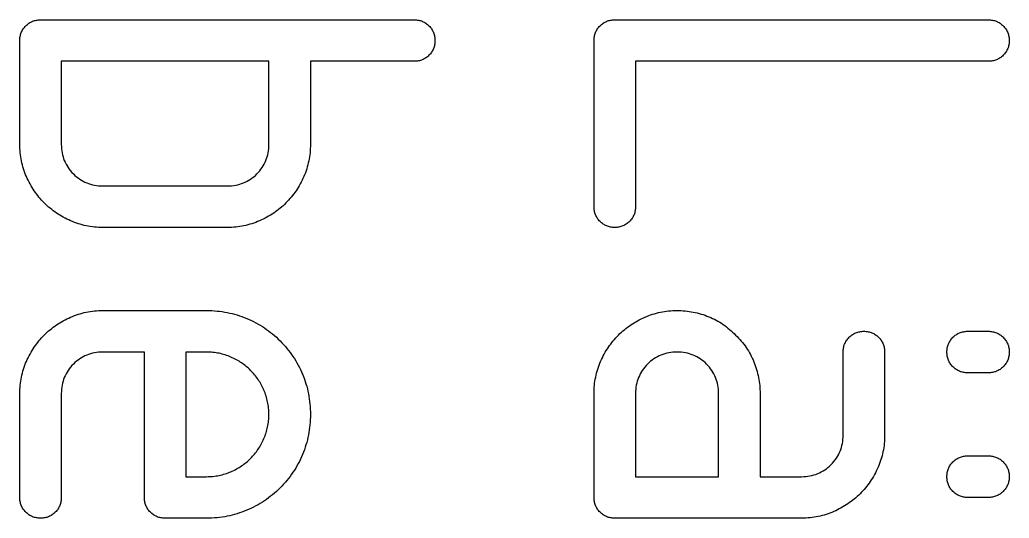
# Model space of a CAD drawing. Extents: x -220 to 711, y -42 to 774.
# Drawn here: x -214.76 to -171.86, y 112.6 to 134.2 of the extents above; entities that cross this region are included whole.
import ezdxf

# ---------------------------------------------------------------- set-up
doc = ezdxf.new("R2010")
doc.units = 0
doc.layers.get('0').update_dxf_attribs({"linetype": 'CONTINUOUS'})

msp = doc.modelspace()

# ---------------------------------------------------------------- linework, layer by layer
for p, q in [((-213.8583, 134.199), (-203.0583, 134.199)), ((-203.0583, 134.199), (-197.6583, 134.199)), ((-188.9643, 134.199), (-172.7643, 134.199)), ((-214.7583, 128.799), (-214.7583, 133.299)), ((-189.8643, 126.099), (-189.8643, 133.299)), ((-203.9583, 132.399), (-212.9583, 132.399)), ((-212.9583, 132.399), (-212.9583, 128.799)), ((-203.9583, 128.799), (-203.9583, 132.399)), ((-197.6583, 132.399), (-202.1583, 132.399)), ((-202.1583, 132.399), (-202.1583, 128.799)), ((-172.7643, 132.399), (-188.0643, 132.399)), ((-188.0643, 132.399), (-188.0643, 126.099)), ((-211.1583, 126.999), (-205.7583, 126.999)), ((-205.7583, 125.199), (-211.1583, 125.199)), ((-211.1583, 121.599), (-208.4583, 121.599)), ((-208.4583, 121.599), (-206.6583, 121.599)), ((-173.6643, 120.699), (-172.7643, 120.699)), ((-209.3583, 119.799), (-211.1583, 119.799)), ((-209.3583, 113.499), (-209.3583, 119.799)), ((-207.5583, 119.799), (-207.5583, 114.399)), ((-206.6583, 119.799), (-207.5583, 119.799)), ((-179.0643, 116.199), (-179.0643, 119.799)), ((-177.2643, 119.799), (-177.2643, 116.199)), ((-172.7643, 118.899), (-173.6643, 118.899)), ((-214.7583, 113.499), (-214.7583, 117.999)), ((-212.9583, 117.999), (-212.9583, 113.499)), ((-189.8643, 113.499), (-189.8643, 117.999)), ((-188.0643, 117.999), (-188.0643, 114.399)), ((-184.4643, 114.399), (-184.4643, 117.999)), ((-182.6643, 117.999), (-182.6643, 114.399)), ((-173.6643, 115.299), (-172.7643, 115.299)), ((-207.5583, 114.399), (-206.6583, 114.399)), ((-188.0643, 114.399), (-184.4643, 114.399)), ((-182.6643, 114.399), (-180.8643, 114.399)), ((-172.7643, 113.499), (-173.6643, 113.499)), ((-206.6583, 112.599), (-208.4583, 112.599)), ((-180.8643, 112.599), (-188.9643, 112.599))]:
    msp.add_line(p, q)
for points in [[(-214.7583, 133.299), (-214.7573, 133.3458), (-214.7543, 133.3916), (-214.7492, 133.4366), (-214.742, 133.4806), (-214.7329, 133.5238), (-214.7216, 133.566), (-214.7084, 133.6073), (-214.6931, 133.6477), (-214.6758, 133.6872), (-214.6564, 133.7258), (-214.635, 133.7634), (-214.6115, 133.8001), (-214.586, 133.836), (-214.5585, 133.8709), (-214.5289, 133.9049), (-214.4973, 133.938)], [(-214.4973, 133.938), (-214.4643, 133.9696), (-214.4303, 133.9991), (-214.3954, 134.0267), (-214.3595, 134.0521), (-214.3228, 134.0756), (-214.2851, 134.097), (-214.2466, 134.1164), (-214.2071, 134.1337), (-214.1667, 134.149), (-214.1254, 134.1623), (-214.0832, 134.1735), (-214.04, 134.1826), (-213.996, 134.1898), (-213.951, 134.1949), (-213.9051, 134.1979), (-213.8583, 134.199)], [(-197.6583, 134.199), (-197.6115, 134.1979), (-197.5657, 134.1949), (-197.5207, 134.1898), (-197.4767, 134.1826), (-197.4335, 134.1735), (-197.3913, 134.1623), (-197.35, 134.149), (-197.3096, 134.1337), (-197.2701, 134.1164), (-197.2315, 134.097), (-197.1939, 134.0756), (-197.1572, 134.0521), (-197.1213, 134.0267), (-197.0864, 133.9991), (-197.0524, 133.9696), (-197.0193, 133.938)], [(-197.0193, 133.938), (-196.9877, 133.9049), (-196.9582, 133.8709), (-196.9306, 133.836), (-196.9052, 133.8001), (-196.8817, 133.7634), (-196.8603, 133.7258), (-196.8409, 133.6872), (-196.8236, 133.6477), (-196.8083, 133.6073), (-196.795, 133.566), (-196.7838, 133.5238), (-196.7747, 133.4806), (-196.7675, 133.4366), (-196.7624, 133.3916), (-196.7594, 133.3458), (-196.7583, 133.299)], [(-189.8643, 133.299), (-189.8633, 133.3458), (-189.8603, 133.3916), (-189.8552, 133.4366), (-189.848, 133.4806), (-189.8389, 133.5238), (-189.8276, 133.566), (-189.8144, 133.6073), (-189.7991, 133.6477), (-189.7818, 133.6872), (-189.7624, 133.7258), (-189.741, 133.7634), (-189.7175, 133.8001), (-189.692, 133.836), (-189.6645, 133.8709), (-189.6349, 133.9049), (-189.6033, 133.938)], [(-189.6033, 133.938), (-189.5703, 133.9696), (-189.5363, 133.9991), (-189.5014, 134.0267), (-189.4655, 134.0521), (-189.4288, 134.0756), (-189.3911, 134.097), (-189.3526, 134.1164), (-189.3131, 134.1337), (-189.2727, 134.149), (-189.2314, 134.1623), (-189.1892, 134.1735), (-189.146, 134.1826), (-189.102, 134.1898), (-189.057, 134.1949), (-189.0111, 134.1979), (-188.9643, 134.199)], [(-172.7643, 134.199), (-172.7175, 134.1979), (-172.6717, 134.1949), (-172.6267, 134.1898), (-172.5827, 134.1826), (-172.5395, 134.1735), (-172.4973, 134.1623), (-172.456, 134.149), (-172.4156, 134.1337), (-172.3761, 134.1164), (-172.3375, 134.097), (-172.2999, 134.0756), (-172.2632, 134.0521), (-172.2273, 134.0267), (-172.1924, 133.9991), (-172.1584, 133.9696), (-172.1253, 133.938)], [(-172.1253, 133.938), (-172.0937, 133.9049), (-172.0642, 133.8709), (-172.0366, 133.836), (-172.0112, 133.8001), (-171.9877, 133.7634), (-171.9663, 133.7258), (-171.9469, 133.6872), (-171.9296, 133.6477), (-171.9143, 133.6073), (-171.901, 133.566), (-171.8898, 133.5238), (-171.8807, 133.4806), (-171.8735, 133.4366), (-171.8684, 133.3916), (-171.8654, 133.3458), (-171.8643, 133.299)], [(-196.7583, 133.299), (-196.7594, 133.2522), (-196.7624, 133.2063), (-196.7675, 133.1613), (-196.7747, 133.1173), (-196.7838, 133.0741), (-196.795, 133.0319), (-196.8083, 132.9906), (-196.8236, 132.9502), (-196.8409, 132.9107), (-196.8603, 132.8722), (-196.8817, 132.8345), (-196.9052, 132.7978), (-196.9306, 132.7619), (-196.9582, 132.727), (-196.9877, 132.693), (-197.0193, 132.66)], [(-171.8643, 133.299), (-171.8654, 133.2522), (-171.8684, 133.2063), (-171.8735, 133.1613), (-171.8807, 133.1173), (-171.8898, 133.0741), (-171.901, 133.0319), (-171.9143, 132.9906), (-171.9296, 132.9502), (-171.9469, 132.9107), (-171.9663, 132.8722), (-171.9877, 132.8345), (-172.0112, 132.7978), (-172.0366, 132.7619), (-172.0642, 132.727), (-172.0937, 132.693), (-172.1253, 132.66)], [(-197.0193, 132.66), (-197.0524, 132.6284), (-197.0864, 132.5988), (-197.1213, 132.5713), (-197.1572, 132.5458), (-197.1939, 132.5223), (-197.2315, 132.5009), (-197.2701, 132.4815), (-197.3096, 132.4642), (-197.35, 132.4489), (-197.3913, 132.4357), (-197.4335, 132.4244), (-197.4767, 132.4153), (-197.5207, 132.4081), (-197.5657, 132.403), (-197.6115, 132.4), (-197.6583, 132.399)], [(-172.1253, 132.66), (-172.1584, 132.6284), (-172.1924, 132.5988), (-172.2273, 132.5713), (-172.2632, 132.5458), (-172.2999, 132.5223), (-172.3375, 132.5009), (-172.3761, 132.4815), (-172.4156, 132.4642), (-172.456, 132.4489), (-172.4973, 132.4357), (-172.5395, 132.4244), (-172.5827, 132.4153), (-172.6267, 132.4081), (-172.6717, 132.403), (-172.7175, 132.4), (-172.7643, 132.399)], [(-214.4703, 127.404), (-214.5052, 127.4864), (-214.5378, 127.5695), (-214.5682, 127.6532), (-214.5963, 127.7375), (-214.6222, 127.8225), (-214.6458, 127.9081), (-214.6672, 127.9943), (-214.6863, 128.0812), (-214.7032, 128.1687), (-214.7178, 128.2568), (-214.7302, 128.3456), (-214.7403, 128.435), (-214.7482, 128.5251), (-214.7538, 128.6157), (-214.7572, 128.707), (-214.7583, 128.799)], [(-212.9583, 128.799), (-212.9563, 128.7054), (-212.9502, 128.6136), (-212.94, 128.5237), (-212.9257, 128.4356), (-212.9074, 128.3493), (-212.8849, 128.2649), (-212.8584, 128.1822), (-212.8278, 128.1015), (-212.7932, 128.0225), (-212.7544, 127.9454), (-212.7116, 127.8701), (-212.6647, 127.7966), (-212.6137, 127.7249), (-212.5587, 127.6551), (-212.4996, 127.5871), (-212.4363, 127.521)], [(-204.4803, 127.521), (-204.4171, 127.5871), (-204.358, 127.6551), (-204.3029, 127.7249), (-204.252, 127.7966), (-204.2051, 127.8701), (-204.1622, 127.9454), (-204.1235, 128.0225), (-204.0888, 128.1015), (-204.0583, 128.1822), (-204.0317, 128.2649), (-204.0093, 128.3493), (-203.991, 128.4356), (-203.9767, 128.5237), (-203.9665, 128.6136), (-203.9604, 128.7054), (-203.9583, 128.799)], [(-202.1583, 128.799), (-202.1595, 128.707), (-202.1628, 128.6157), (-202.1685, 128.5251), (-202.1763, 128.435), (-202.1865, 128.3456), (-202.1988, 128.2568), (-202.2135, 128.1687), (-202.2303, 128.0812), (-202.2495, 127.9943), (-202.2708, 127.9081), (-202.2945, 127.8225), (-202.3203, 127.7375), (-202.3485, 127.6532), (-202.3788, 127.5695), (-202.4115, 127.4864), (-202.4463, 127.404)], [(-213.6963, 126.261), (-213.7563, 126.3224), (-213.8147, 126.3851), (-213.8716, 126.4492), (-213.927, 126.5146), (-213.9808, 126.5814), (-214.033, 126.6495), (-214.0837, 126.7189), (-214.1328, 126.7897), (-214.1804, 126.8618), (-214.2265, 126.9353), (-214.271, 127.01), (-214.314, 127.0861), (-214.3554, 127.1636), (-214.3952, 127.2424), (-214.4336, 127.3225), (-214.4703, 127.404)], [(-212.4363, 127.521), (-212.3702, 127.4577), (-212.3022, 127.3986), (-212.2324, 127.3436), (-212.1607, 127.2926), (-212.0872, 127.2457), (-212.0119, 127.2029), (-211.9348, 127.1641), (-211.8558, 127.1295), (-211.7751, 127.0989), (-211.6924, 127.0724), (-211.608, 127.0499), (-211.5217, 127.0316), (-211.4336, 127.0173), (-211.3437, 127.0071), (-211.2519, 127.001), (-211.1583, 126.999)], [(-205.7583, 126.999), (-205.6648, 127.001), (-205.573, 127.0071), (-205.4831, 127.0173), (-205.395, 127.0316), (-205.3087, 127.0499), (-205.2242, 127.0724), (-205.1416, 127.0989), (-205.0608, 127.1295), (-204.9819, 127.1641), (-204.9047, 127.2029), (-204.8294, 127.2457), (-204.756, 127.2926), (-204.6843, 127.3436), (-204.6145, 127.3986), (-204.5465, 127.4577), (-204.4803, 127.521)], [(-202.4463, 127.404), (-202.4831, 127.3225), (-202.5214, 127.2424), (-202.5613, 127.1636), (-202.6027, 127.0861), (-202.6457, 127.01), (-202.6902, 126.9353), (-202.7362, 126.8618), (-202.7838, 126.7897), (-202.833, 126.7189), (-202.8837, 126.6495), (-202.9359, 126.5814), (-202.9897, 126.5146), (-203.0451, 126.4492), (-203.1019, 126.3851), (-203.1604, 126.3224), (-203.2203, 126.261)], [(-212.5533, 125.487), (-212.6348, 125.5237), (-212.7149, 125.5621), (-212.7937, 125.6019), (-212.8712, 125.6433), (-212.9473, 125.6863), (-213.022, 125.7308), (-213.0955, 125.7769), (-213.1676, 125.8245), (-213.2384, 125.8736), (-213.3078, 125.9243), (-213.3759, 125.9765), (-213.4427, 126.0303), (-213.5081, 126.0857), (-213.5722, 126.1426), (-213.6349, 126.201), (-213.6963, 126.261)], [(-203.2203, 126.261), (-203.2818, 126.201), (-203.3445, 126.1426), (-203.4086, 126.0857), (-203.474, 126.0303), (-203.5408, 125.9765), (-203.6089, 125.9243), (-203.6783, 125.8736), (-203.7491, 125.8245), (-203.8212, 125.7769), (-203.8946, 125.7308), (-203.9694, 125.6863), (-204.0455, 125.6433), (-204.123, 125.6019), (-204.2018, 125.5621), (-204.2819, 125.5237), (-204.3633, 125.487)], [(-189.6033, 125.46), (-189.6349, 125.493), (-189.6645, 125.527), (-189.692, 125.5619), (-189.7175, 125.5978), (-189.741, 125.6345), (-189.7624, 125.6722), (-189.7818, 125.7107), (-189.7991, 125.7502), (-189.8144, 125.7906), (-189.8276, 125.8319), (-189.8389, 125.8741), (-189.848, 125.9173), (-189.8552, 125.9613), (-189.8603, 126.0063), (-189.8633, 126.0522), (-189.8643, 126.099)], [(-188.0643, 126.099), (-188.0654, 126.0522), (-188.0684, 126.0063), (-188.0735, 125.9613), (-188.0807, 125.9173), (-188.0898, 125.8741), (-188.101, 125.8319), (-188.1143, 125.7906), (-188.1296, 125.7502), (-188.1469, 125.7107), (-188.1663, 125.6722), (-188.1877, 125.6345), (-188.2112, 125.5978), (-188.2366, 125.5619), (-188.2642, 125.527), (-188.2937, 125.493), (-188.3253, 125.46)], [(-211.1583, 125.199), (-211.2503, 125.2001), (-211.3416, 125.2035), (-211.4322, 125.2091), (-211.5223, 125.217), (-211.6117, 125.2271), (-211.7004, 125.2395), (-211.7886, 125.2541), (-211.8761, 125.271), (-211.963, 125.2901), (-212.0492, 125.3115), (-212.1348, 125.3351), (-212.2198, 125.361), (-212.3041, 125.3891), (-212.3878, 125.4195), (-212.4709, 125.4521), (-212.5533, 125.487)], [(-204.3633, 125.487), (-204.4458, 125.4521), (-204.5289, 125.4195), (-204.6126, 125.3891), (-204.6969, 125.361), (-204.7819, 125.3351), (-204.8675, 125.3115), (-204.9537, 125.2901), (-205.0406, 125.271), (-205.1281, 125.2541), (-205.2162, 125.2395), (-205.305, 125.2271), (-205.3944, 125.217), (-205.4844, 125.2091), (-205.5751, 125.2035), (-205.6664, 125.2001), (-205.7583, 125.199)], [(-188.9643, 125.199), (-189.0111, 125.2), (-189.057, 125.203), (-189.102, 125.2081), (-189.146, 125.2153), (-189.1892, 125.2244), (-189.2314, 125.2357), (-189.2727, 125.2489), (-189.3131, 125.2642), (-189.3526, 125.2815), (-189.3911, 125.3009), (-189.4288, 125.3223), (-189.4655, 125.3458), (-189.5014, 125.3713), (-189.5363, 125.3988), (-189.5703, 125.4284), (-189.6033, 125.46)], [(-188.3253, 125.46), (-188.3584, 125.4284), (-188.3924, 125.3988), (-188.4273, 125.3713), (-188.4632, 125.3458), (-188.4999, 125.3223), (-188.5375, 125.3009), (-188.5761, 125.2815), (-188.6156, 125.2642), (-188.656, 125.2489), (-188.6973, 125.2357), (-188.7395, 125.2244), (-188.7827, 125.2153), (-188.8267, 125.2081), (-188.8717, 125.203), (-188.9175, 125.2), (-188.9643, 125.199)], [(-212.5533, 121.311), (-212.4709, 121.3458), (-212.3878, 121.3785), (-212.3041, 121.4088), (-212.2198, 121.437), (-212.1348, 121.4628), (-212.0492, 121.4865), (-211.963, 121.5078), (-211.8761, 121.527), (-211.7886, 121.5438), (-211.7004, 121.5585), (-211.6117, 121.5708), (-211.5223, 121.581), (-211.4322, 121.5888), (-211.3416, 121.5945), (-211.2503, 121.5978), (-211.1583, 121.599)], [(-206.6583, 121.599), (-206.544, 121.5976), (-206.4304, 121.5936), (-206.3176, 121.5869), (-206.2055, 121.5776), (-206.0943, 121.5656), (-205.9838, 121.5509), (-205.874, 121.5335), (-205.7651, 121.5135), (-205.6569, 121.4907), (-205.5495, 121.4654), (-205.4429, 121.4373), (-205.337, 121.4066), (-205.2319, 121.3732), (-205.1276, 121.3371), (-205.0241, 121.2984), (-204.9213, 121.257)], [(-187.6593, 121.311), (-187.5769, 121.3458), (-187.4938, 121.3785), (-187.4101, 121.4088), (-187.3258, 121.437), (-187.2408, 121.4628), (-187.1552, 121.4865), (-187.069, 121.5078), (-186.9821, 121.527), (-186.8946, 121.5438), (-186.8064, 121.5585), (-186.7177, 121.5708), (-186.6283, 121.581), (-186.5382, 121.5888), (-186.4476, 121.5945), (-186.3563, 121.5978), (-186.2643, 121.599)], [(-186.2643, 121.599), (-186.1746, 121.5979), (-186.0853, 121.5947), (-185.9966, 121.5895), (-185.9083, 121.5821), (-185.8205, 121.5726), (-185.7332, 121.561), (-185.6464, 121.5473), (-185.5601, 121.5315), (-185.4743, 121.5135), (-185.3889, 121.4935), (-185.3041, 121.4713), (-185.2198, 121.4471), (-185.1359, 121.4207), (-185.0526, 121.3922), (-184.9697, 121.3617), (-184.8873, 121.329)], [(-213.6963, 120.537), (-213.6349, 120.5969), (-213.5722, 120.6554), (-213.5081, 120.7122), (-213.4427, 120.7676), (-213.3759, 120.8214), (-213.3078, 120.8736), (-213.2384, 120.9243), (-213.1676, 120.9735), (-213.0955, 121.0211), (-213.022, 121.0671), (-212.9473, 121.1116), (-212.8712, 121.1546), (-212.7937, 121.196), (-212.7149, 121.2359), (-212.6348, 121.2742), (-212.5533, 121.311)], [(-204.9213, 121.257), (-204.8197, 121.2131), (-204.7195, 121.167), (-204.6209, 121.1186), (-204.5237, 121.068), (-204.4279, 121.0151), (-204.3337, 120.96), (-204.2409, 120.9026), (-204.1496, 120.843), (-204.0598, 120.7811), (-203.9714, 120.717), (-203.8845, 120.6506), (-203.7992, 120.582), (-203.7152, 120.5111), (-203.6328, 120.438), (-203.5518, 120.3626), (-203.4723, 120.285)], [(-188.8023, 120.537), (-188.7409, 120.5969), (-188.6782, 120.6554), (-188.6141, 120.7122), (-188.5487, 120.7676), (-188.4819, 120.8214), (-188.4138, 120.8736), (-188.3444, 120.9243), (-188.2736, 120.9735), (-188.2015, 121.0211), (-188.128, 121.0671), (-188.0533, 121.1116), (-187.9772, 121.1546), (-187.8997, 121.196), (-187.8209, 121.2359), (-187.7408, 121.2742), (-187.6593, 121.311)], [(-184.8873, 121.329), (-184.8058, 121.2942), (-184.7255, 121.2575), (-184.6463, 121.2188), (-184.5684, 121.1782), (-184.4917, 121.1356), (-184.4161, 121.091), (-184.3418, 121.0445), (-184.2686, 120.996), (-184.1966, 120.9455), (-184.1259, 120.893), (-184.0563, 120.8386), (-183.9879, 120.7822), (-183.9207, 120.7238), (-183.8547, 120.6635), (-183.7899, 120.6012), (-183.7263, 120.537)], [(-214.4703, 119.394), (-214.4336, 119.4754), (-214.3952, 119.5555), (-214.3554, 119.6343), (-214.314, 119.7118), (-214.271, 119.7879), (-214.2265, 119.8627), (-214.1804, 119.9361), (-214.1328, 120.0082), (-214.0837, 120.079), (-214.033, 120.1484), (-213.9808, 120.2165), (-213.927, 120.2833), (-213.8716, 120.3487), (-213.8147, 120.4128), (-213.7563, 120.4755), (-213.6963, 120.537)], [(-189.5763, 119.394), (-189.5396, 119.4754), (-189.5012, 119.5555), (-189.4614, 119.6343), (-189.42, 119.7118), (-189.377, 119.7879), (-189.3325, 119.8627), (-189.2864, 119.9361), (-189.2388, 120.0082), (-189.1897, 120.079), (-189.139, 120.1484), (-189.0868, 120.2165), (-189.033, 120.2833), (-188.9776, 120.3487), (-188.9207, 120.4128), (-188.8623, 120.4755), (-188.8023, 120.537)], [(-183.7263, 120.537), (-183.6621, 120.4734), (-183.5998, 120.4086), (-183.5394, 120.3426), (-183.4811, 120.2754), (-183.4247, 120.207), (-183.3703, 120.1374), (-183.3178, 120.0667), (-183.2673, 119.9947), (-183.2188, 119.9215), (-183.1723, 119.8472), (-183.1277, 119.7716), (-183.0851, 119.6949), (-183.0444, 119.617), (-183.0058, 119.5378), (-182.9691, 119.4575), (-182.9343, 119.376)], [(-178.8033, 120.438), (-178.7703, 120.4696), (-178.7363, 120.4991), (-178.7014, 120.5267), (-178.6655, 120.5521), (-178.6288, 120.5756), (-178.5911, 120.597), (-178.5526, 120.6164), (-178.5131, 120.6337), (-178.4727, 120.649), (-178.4314, 120.6623), (-178.3892, 120.6735), (-178.346, 120.6826), (-178.302, 120.6898), (-178.257, 120.6949), (-178.2111, 120.6979), (-178.1643, 120.699)], [(-178.1643, 120.699), (-178.1175, 120.6979), (-178.0717, 120.6949), (-178.0267, 120.6898), (-177.9827, 120.6826), (-177.9395, 120.6735), (-177.8973, 120.6623), (-177.856, 120.649), (-177.8156, 120.6337), (-177.7761, 120.6164), (-177.7375, 120.597), (-177.6999, 120.5756), (-177.6632, 120.5521), (-177.6273, 120.5267), (-177.5924, 120.4991), (-177.5584, 120.4696), (-177.5253, 120.438)], [(-174.3033, 120.438), (-174.2703, 120.4696), (-174.2363, 120.4991), (-174.2014, 120.5267), (-174.1655, 120.5521), (-174.1288, 120.5756), (-174.0911, 120.597), (-174.0526, 120.6164), (-174.0131, 120.6337), (-173.9727, 120.649), (-173.9314, 120.6623), (-173.8892, 120.6735), (-173.846, 120.6826), (-173.802, 120.6898), (-173.757, 120.6949), (-173.7111, 120.6979), (-173.6643, 120.699)], [(-172.7643, 120.699), (-172.7175, 120.6979), (-172.6717, 120.6949), (-172.6267, 120.6898), (-172.5827, 120.6826), (-172.5395, 120.6735), (-172.4973, 120.6623), (-172.456, 120.649), (-172.4156, 120.6337), (-172.3761, 120.6164), (-172.3375, 120.597), (-172.2999, 120.5756), (-172.2632, 120.5521), (-172.2273, 120.5267), (-172.1924, 120.4991), (-172.1584, 120.4696), (-172.1253, 120.438)], [(-203.4723, 120.285), (-203.3947, 120.2055), (-203.3193, 120.1245), (-203.2462, 120.0421), (-203.1753, 119.9581), (-203.1067, 119.8728), (-203.0403, 119.7859), (-202.9762, 119.6975), (-202.9143, 119.6077), (-202.8547, 119.5164), (-202.7973, 119.4236), (-202.7422, 119.3294), (-202.6893, 119.2336), (-202.6387, 119.1364), (-202.5903, 119.0378), (-202.5442, 118.9376), (-202.5003, 118.836)], [(-179.0643, 119.799), (-179.0633, 119.8458), (-179.0603, 119.8916), (-179.0552, 119.9366), (-179.048, 119.9806), (-179.0389, 120.0238), (-179.0276, 120.066), (-179.0144, 120.1073), (-178.9991, 120.1477), (-178.9818, 120.1872), (-178.9624, 120.2258), (-178.941, 120.2634), (-178.9175, 120.3001), (-178.892, 120.336), (-178.8645, 120.3709), (-178.8349, 120.4049), (-178.8033, 120.438)], [(-177.5253, 120.438), (-177.4937, 120.4049), (-177.4642, 120.3709), (-177.4366, 120.336), (-177.4112, 120.3001), (-177.3877, 120.2634), (-177.3663, 120.2258), (-177.3469, 120.1872), (-177.3296, 120.1477), (-177.3143, 120.1073), (-177.301, 120.066), (-177.2898, 120.0238), (-177.2807, 119.9806), (-177.2735, 119.9366), (-177.2684, 119.8916), (-177.2654, 119.8458), (-177.2643, 119.799)], [(-174.5643, 119.799), (-174.5633, 119.8458), (-174.5603, 119.8916), (-174.5552, 119.9366), (-174.548, 119.9806), (-174.5389, 120.0238), (-174.5276, 120.066), (-174.5144, 120.1073), (-174.4991, 120.1477), (-174.4818, 120.1872), (-174.4624, 120.2258), (-174.441, 120.2634), (-174.4175, 120.3001), (-174.392, 120.336), (-174.3645, 120.3709), (-174.3349, 120.4049), (-174.3033, 120.438)], [(-172.1253, 120.438), (-172.0937, 120.4049), (-172.0642, 120.3709), (-172.0366, 120.336), (-172.0112, 120.3001), (-171.9877, 120.2634), (-171.9663, 120.2258), (-171.9469, 120.1872), (-171.9296, 120.1477), (-171.9143, 120.1073), (-171.901, 120.066), (-171.8898, 120.0238), (-171.8807, 119.9806), (-171.8735, 119.9366), (-171.8684, 119.8916), (-171.8654, 119.8458), (-171.8643, 119.799)], [(-211.1583, 119.799), (-211.2519, 119.7969), (-211.3437, 119.7908), (-211.4336, 119.7806), (-211.5217, 119.7663), (-211.608, 119.748), (-211.6924, 119.7256), (-211.7751, 119.699), (-211.8558, 119.6685), (-211.9348, 119.6338), (-212.0119, 119.5951), (-212.0872, 119.5522), (-212.1607, 119.5053), (-212.2324, 119.4544), (-212.3022, 119.3993), (-212.3702, 119.3402), (-212.4363, 119.277)], [(-205.6053, 119.583), (-205.6675, 119.6091), (-205.7301, 119.6336), (-205.7932, 119.6564), (-205.8568, 119.6775), (-205.9209, 119.6969), (-205.9854, 119.7146), (-206.0505, 119.7306), (-206.1161, 119.745), (-206.1821, 119.7576), (-206.2487, 119.7686), (-206.3157, 119.7779), (-206.3833, 119.7855), (-206.4513, 119.7914), (-206.5198, 119.7956), (-206.5888, 119.7981), (-206.6583, 119.799)], [(-186.2643, 119.799), (-186.3579, 119.7969), (-186.4497, 119.7908), (-186.5396, 119.7806), (-186.6277, 119.7663), (-186.714, 119.748), (-186.7984, 119.7256), (-186.8811, 119.699), (-186.9618, 119.6685), (-187.0408, 119.6338), (-187.1179, 119.5951), (-187.1932, 119.5522), (-187.2667, 119.5053), (-187.3384, 119.4544), (-187.4082, 119.3993), (-187.4762, 119.3402), (-187.5423, 119.277)], [(-184.9863, 119.277), (-185.0525, 119.3402), (-185.1205, 119.3993), (-185.1903, 119.4544), (-185.262, 119.5053), (-185.3354, 119.5522), (-185.4107, 119.5951), (-185.4879, 119.6338), (-185.5668, 119.6685), (-185.6476, 119.699), (-185.7302, 119.7256), (-185.8147, 119.748), (-185.901, 119.7663), (-185.9891, 119.7806), (-186.079, 119.7908), (-186.1708, 119.7969), (-186.2643, 119.799)], [(-174.3033, 119.16), (-174.3349, 119.193), (-174.3645, 119.227), (-174.392, 119.2619), (-174.4175, 119.2978), (-174.441, 119.3345), (-174.4624, 119.3722), (-174.4818, 119.4107), (-174.4991, 119.4502), (-174.5144, 119.4906), (-174.5276, 119.5319), (-174.5389, 119.5741), (-174.548, 119.6173), (-174.5552, 119.6613), (-174.5603, 119.7063), (-174.5633, 119.7522), (-174.5643, 119.799)], [(-171.8643, 119.799), (-171.8654, 119.7522), (-171.8684, 119.7063), (-171.8735, 119.6613), (-171.8807, 119.6173), (-171.8898, 119.5741), (-171.901, 119.5319), (-171.9143, 119.4906), (-171.9296, 119.4502), (-171.9469, 119.4107), (-171.9663, 119.3722), (-171.9877, 119.3345), (-172.0112, 119.2978), (-172.0366, 119.2619), (-172.0642, 119.227), (-172.0937, 119.193), (-172.1253, 119.16)], [(-214.7583, 117.999), (-214.7572, 118.0909), (-214.7538, 118.1822), (-214.7482, 118.2729), (-214.7403, 118.3629), (-214.7302, 118.4523), (-214.7178, 118.5411), (-214.7032, 118.6292), (-214.6863, 118.7167), (-214.6672, 118.8036), (-214.6458, 118.8898), (-214.6222, 118.9754), (-214.5963, 119.0604), (-214.5682, 119.1447), (-214.5378, 119.2284), (-214.5052, 119.3115), (-214.4703, 119.394)], [(-212.4363, 119.277), (-212.4996, 119.2108), (-212.5587, 119.1428), (-212.6137, 119.073), (-212.6647, 119.0013), (-212.7116, 118.9279), (-212.7544, 118.8526), (-212.7932, 118.7754), (-212.8278, 118.6965), (-212.8584, 118.6157), (-212.8849, 118.5331), (-212.9074, 118.4486), (-212.9257, 118.3623), (-212.94, 118.2742), (-212.9502, 118.1843), (-212.9563, 118.0925), (-212.9583, 117.999)], [(-204.7503, 119.007), (-204.7959, 119.0514), (-204.8424, 119.0947), (-204.8901, 119.1369), (-204.9388, 119.178), (-204.9885, 119.2179), (-205.0393, 119.2567), (-205.0912, 119.2944), (-205.1441, 119.331), (-205.1981, 119.3664), (-205.2531, 119.4007), (-205.3091, 119.4339), (-205.3663, 119.466), (-205.4245, 119.4969), (-205.4837, 119.5267), (-205.544, 119.5554), (-205.6053, 119.583)], [(-189.8643, 117.999), (-189.8632, 118.0909), (-189.8598, 118.1822), (-189.8542, 118.2729), (-189.8463, 118.3629), (-189.8362, 118.4523), (-189.8238, 118.5411), (-189.8092, 118.6292), (-189.7923, 118.7167), (-189.7732, 118.8036), (-189.7518, 118.8898), (-189.7282, 118.9754), (-189.7023, 119.0604), (-189.6742, 119.1447), (-189.6438, 119.2284), (-189.6112, 119.3115), (-189.5763, 119.394)], [(-187.5423, 119.277), (-187.6056, 119.2108), (-187.6647, 119.1428), (-187.7197, 119.073), (-187.7707, 119.0013), (-187.8176, 118.9279), (-187.8604, 118.8526), (-187.8992, 118.7754), (-187.9338, 118.6965), (-187.9644, 118.6157), (-187.9909, 118.5331), (-188.0134, 118.4486), (-188.0317, 118.3623), (-188.046, 118.2742), (-188.0562, 118.1843), (-188.0623, 118.0925), (-188.0643, 117.999)], [(-184.4643, 117.999), (-184.4664, 118.0925), (-184.4725, 118.1843), (-184.4827, 118.2742), (-184.497, 118.3623), (-184.5153, 118.4486), (-184.5377, 118.5331), (-184.5643, 118.6157), (-184.5948, 118.6965), (-184.6295, 118.7754), (-184.6682, 118.8526), (-184.7111, 118.9279), (-184.758, 119.0013), (-184.8089, 119.073), (-184.864, 119.1428), (-184.9231, 119.2108), (-184.9863, 119.277)], [(-182.9343, 119.376), (-182.9016, 119.2936), (-182.8711, 119.2107), (-182.8426, 119.1274), (-182.8162, 119.0435), (-182.792, 118.9592), (-182.7698, 118.8743), (-182.7498, 118.789), (-182.7318, 118.7032), (-182.716, 118.6169), (-182.7023, 118.5301), (-182.6907, 118.4428), (-182.6812, 118.355), (-182.6738, 118.2667), (-182.6686, 118.178), (-182.6654, 118.0887), (-182.6643, 117.999)], [(-204.1743, 118.152), (-204.2019, 118.2133), (-204.2306, 118.2736), (-204.2604, 118.3328), (-204.2913, 118.391), (-204.3234, 118.4482), (-204.3566, 118.5042), (-204.3909, 118.5592), (-204.4263, 118.6132), (-204.4629, 118.6661), (-204.5006, 118.718), (-204.5394, 118.7688), (-204.5793, 118.8185), (-204.6204, 118.8672), (-204.6626, 118.9148), (-204.7059, 118.9614), (-204.7503, 119.007)], [(-202.5003, 118.836), (-202.4589, 118.7332), (-202.4202, 118.6297), (-202.3841, 118.5254), (-202.3507, 118.4203), (-202.32, 118.3144), (-202.2919, 118.2078), (-202.2666, 118.1004), (-202.2438, 117.9922), (-202.2238, 117.8833), (-202.2064, 117.7735), (-202.1917, 117.663), (-202.1797, 117.5518), (-202.1704, 117.4397), (-202.1637, 117.3269), (-202.1597, 117.2133), (-202.1583, 117.099)], [(-173.6643, 118.899), (-173.7111, 118.9), (-173.757, 118.903), (-173.802, 118.9081), (-173.846, 118.9153), (-173.8892, 118.9244), (-173.9314, 118.9357), (-173.9727, 118.9489), (-174.0131, 118.9642), (-174.0526, 118.9815), (-174.0911, 119.0009), (-174.1288, 119.0223), (-174.1655, 119.0458), (-174.2014, 119.0713), (-174.2363, 119.0988), (-174.2703, 119.1284), (-174.3033, 119.16)], [(-172.1253, 119.16), (-172.1584, 119.1284), (-172.1924, 119.0988), (-172.2273, 119.0713), (-172.2632, 119.0458), (-172.2999, 119.0223), (-172.3375, 119.0009), (-172.3761, 118.9815), (-172.4156, 118.9642), (-172.456, 118.9489), (-172.4973, 118.9357), (-172.5395, 118.9244), (-172.5827, 118.9153), (-172.6267, 118.9081), (-172.6717, 118.903), (-172.7175, 118.9), (-172.7643, 118.899)], [(-203.9583, 117.099), (-203.9592, 117.1685), (-203.9617, 117.2375), (-203.9659, 117.306), (-203.9718, 117.374), (-203.9794, 117.4416), (-203.9887, 117.5086), (-203.9997, 117.5752), (-204.0123, 117.6412), (-204.0267, 117.7068), (-204.0427, 117.7718), (-204.0604, 117.8364), (-204.0798, 117.9005), (-204.1009, 117.9641), (-204.1237, 118.0272), (-204.1482, 118.0898), (-204.1743, 118.152)], [(-204.1743, 116.046), (-204.1482, 116.1081), (-204.1237, 116.1707), (-204.1009, 116.2338), (-204.0798, 116.2974), (-204.0604, 116.3615), (-204.0427, 116.4261), (-204.0267, 116.4911), (-204.0123, 116.5567), (-203.9997, 116.6228), (-203.9887, 116.6893), (-203.9794, 116.7564), (-203.9718, 116.8239), (-203.9659, 116.8919), (-203.9617, 116.9604), (-203.9592, 117.0295), (-203.9583, 117.099)], [(-202.1583, 117.099), (-202.1597, 116.9846), (-202.1637, 116.871), (-202.1704, 116.7582), (-202.1797, 116.6461), (-202.1917, 116.5349), (-202.2064, 116.4244), (-202.2238, 116.3147), (-202.2438, 116.2057), (-202.2666, 116.0975), (-202.2919, 115.9901), (-202.32, 115.8835), (-202.3507, 115.7776), (-202.3841, 115.6726), (-202.4202, 115.5683), (-202.4589, 115.4647), (-202.5003, 115.362)], [(-204.7503, 115.191), (-204.7059, 115.2365), (-204.6626, 115.2831), (-204.6204, 115.3307), (-204.5793, 115.3794), (-204.5394, 115.4291), (-204.5006, 115.4799), (-204.4629, 115.5318), (-204.4263, 115.5847), (-204.3909, 115.6387), (-204.3566, 115.6937), (-204.3234, 115.7498), (-204.2913, 115.8069), (-204.2604, 115.8651), (-204.2306, 115.9243), (-204.2019, 115.9846), (-204.1743, 116.046)], [(-179.5863, 114.921), (-179.5231, 114.9871), (-179.464, 115.0551), (-179.4089, 115.1249), (-179.358, 115.1966), (-179.3111, 115.2701), (-179.2682, 115.3454), (-179.2295, 115.4225), (-179.1948, 115.5015), (-179.1643, 115.5822), (-179.1377, 115.6649), (-179.1153, 115.7493), (-179.097, 115.8356), (-179.0827, 115.9237), (-179.0725, 116.0136), (-179.0664, 116.1054), (-179.0643, 116.199)], [(-177.2643, 116.199), (-177.2655, 116.107), (-177.2688, 116.0157), (-177.2745, 115.9251), (-177.2823, 115.835), (-177.2925, 115.7456), (-177.3048, 115.6568), (-177.3195, 115.5687), (-177.3363, 115.4812), (-177.3555, 115.3943), (-177.3768, 115.3081), (-177.4005, 115.2225), (-177.4263, 115.1375), (-177.4545, 115.0532), (-177.4848, 114.9695), (-177.5175, 114.8864), (-177.5523, 114.804)], [(-205.6053, 114.615), (-205.544, 114.6425), (-205.4837, 114.6712), (-205.4245, 114.701), (-205.3663, 114.732), (-205.3091, 114.764), (-205.2531, 114.7972), (-205.1981, 114.8315), (-205.1441, 114.867), (-205.0912, 114.9035), (-205.0393, 114.9412), (-204.9885, 114.98), (-204.9388, 115.02), (-204.8901, 115.061), (-204.8424, 115.1032), (-204.7959, 115.1465), (-204.7503, 115.191)], [(-202.5003, 115.362), (-202.5442, 115.2603), (-202.5903, 115.1602), (-202.6387, 115.0615), (-202.6893, 114.9643), (-202.7422, 114.8685), (-202.7973, 114.7743), (-202.8547, 114.6815), (-202.9143, 114.5902), (-202.9762, 114.5004), (-203.0403, 114.412), (-203.1067, 114.3252), (-203.1753, 114.2398), (-203.2462, 114.1559), (-203.3193, 114.0734), (-203.3947, 113.9924), (-203.4723, 113.913)], [(-174.5643, 114.399), (-174.5633, 114.4458), (-174.5603, 114.4916), (-174.5552, 114.5366), (-174.548, 114.5806), (-174.5389, 114.6238), (-174.5276, 114.666), (-174.5144, 114.7073), (-174.4991, 114.7477), (-174.4818, 114.7872), (-174.4624, 114.8258), (-174.441, 114.8634), (-174.4175, 114.9001), (-174.392, 114.936), (-174.3645, 114.9709), (-174.3349, 115.0049), (-174.3033, 115.038)], [(-174.3033, 115.038), (-174.2703, 115.0696), (-174.2363, 115.0991), (-174.2014, 115.1267), (-174.1655, 115.1521), (-174.1288, 115.1756), (-174.0911, 115.197), (-174.0526, 115.2164), (-174.0131, 115.2337), (-173.9727, 115.249), (-173.9314, 115.2623), (-173.8892, 115.2735), (-173.846, 115.2826), (-173.802, 115.2898), (-173.757, 115.2949), (-173.7111, 115.2979), (-173.6643, 115.299)], [(-172.7643, 115.299), (-172.7175, 115.2979), (-172.6717, 115.2949), (-172.6267, 115.2898), (-172.5827, 115.2826), (-172.5395, 115.2735), (-172.4973, 115.2623), (-172.456, 115.249), (-172.4156, 115.2337), (-172.3761, 115.2164), (-172.3375, 115.197), (-172.2999, 115.1756), (-172.2632, 115.1521), (-172.2273, 115.1267), (-172.1924, 115.0991), (-172.1584, 115.0696), (-172.1253, 115.038)], [(-172.1253, 115.038), (-172.0937, 115.0049), (-172.0642, 114.9709), (-172.0366, 114.936), (-172.0112, 114.9001), (-171.9877, 114.8634), (-171.9663, 114.8258), (-171.9469, 114.7872), (-171.9296, 114.7477), (-171.9143, 114.7073), (-171.901, 114.666), (-171.8898, 114.6238), (-171.8807, 114.5806), (-171.8735, 114.5366), (-171.8684, 114.4916), (-171.8654, 114.4458), (-171.8643, 114.399)], [(-206.6583, 114.399), (-206.5888, 114.3998), (-206.5198, 114.4023), (-206.4513, 114.4066), (-206.3833, 114.4125), (-206.3157, 114.4201), (-206.2487, 114.4293), (-206.1821, 114.4403), (-206.1161, 114.453), (-206.0505, 114.4673), (-205.9854, 114.4833), (-205.9209, 114.5011), (-205.8568, 114.5205), (-205.7932, 114.5416), (-205.7301, 114.5643), (-205.6675, 114.5888), (-205.6053, 114.615)], [(-180.8643, 114.399), (-180.7708, 114.401), (-180.679, 114.4071), (-180.5891, 114.4173), (-180.501, 114.4316), (-180.4147, 114.4499), (-180.3302, 114.4724), (-180.2476, 114.4989), (-180.1668, 114.5295), (-180.0879, 114.5641), (-180.0107, 114.6029), (-179.9354, 114.6457), (-179.862, 114.6926), (-179.7903, 114.7436), (-179.7205, 114.7986), (-179.6525, 114.8577), (-179.5863, 114.921)], [(-177.5523, 114.804), (-177.5891, 114.7225), (-177.6274, 114.6424), (-177.6673, 114.5636), (-177.7087, 114.4861), (-177.7517, 114.41), (-177.7962, 114.3353), (-177.8422, 114.2618), (-177.8898, 114.1897), (-177.939, 114.1189), (-177.9897, 114.0495), (-178.0419, 113.9814), (-178.0957, 113.9146), (-178.1511, 113.8492), (-178.2079, 113.7851), (-178.2664, 113.7224), (-178.3263, 113.661)], [(-174.3033, 113.76), (-174.3349, 113.793), (-174.3645, 113.827), (-174.392, 113.8619), (-174.4175, 113.8978), (-174.441, 113.9345), (-174.4624, 113.9722), (-174.4818, 114.0107), (-174.4991, 114.0502), (-174.5144, 114.0906), (-174.5276, 114.1319), (-174.5389, 114.1741), (-174.548, 114.2173), (-174.5552, 114.2613), (-174.5603, 114.3063), (-174.5633, 114.3522), (-174.5643, 114.399)], [(-171.8643, 114.399), (-171.8654, 114.3522), (-171.8684, 114.3063), (-171.8735, 114.2613), (-171.8807, 114.2173), (-171.8898, 114.1741), (-171.901, 114.1319), (-171.9143, 114.0906), (-171.9296, 114.0502), (-171.9469, 114.0107), (-171.9663, 113.9722), (-171.9877, 113.9345), (-172.0112, 113.8978), (-172.0366, 113.8619), (-172.0642, 113.827), (-172.0937, 113.793), (-172.1253, 113.76)], [(-203.4723, 113.913), (-203.5518, 113.8353), (-203.6328, 113.76), (-203.7152, 113.6868), (-203.7992, 113.616), (-203.8845, 113.5473), (-203.9714, 113.481), (-204.0598, 113.4168), (-204.1496, 113.355), (-204.2409, 113.2953), (-204.3337, 113.238), (-204.4279, 113.1828), (-204.5237, 113.13), (-204.6209, 113.0793), (-204.7195, 113.031), (-204.8197, 112.9848), (-204.9213, 112.941)], [(-173.6643, 113.499), (-173.7111, 113.5), (-173.757, 113.503), (-173.802, 113.5081), (-173.846, 113.5153), (-173.8892, 113.5244), (-173.9314, 113.5357), (-173.9727, 113.5489), (-174.0131, 113.5642), (-174.0526, 113.5815), (-174.0911, 113.6009), (-174.1288, 113.6223), (-174.1655, 113.6458), (-174.2014, 113.6713), (-174.2363, 113.6988), (-174.2703, 113.7284), (-174.3033, 113.76)], [(-172.1253, 113.76), (-172.1584, 113.7284), (-172.1924, 113.6988), (-172.2273, 113.6713), (-172.2632, 113.6458), (-172.2999, 113.6223), (-172.3375, 113.6009), (-172.3761, 113.5815), (-172.4156, 113.5642), (-172.456, 113.5489), (-172.4973, 113.5357), (-172.5395, 113.5244), (-172.5827, 113.5153), (-172.6267, 113.5081), (-172.6717, 113.503), (-172.7175, 113.5), (-172.7643, 113.499)], [(-214.4973, 112.86), (-214.5289, 112.893), (-214.5585, 112.927), (-214.586, 112.9619), (-214.6115, 112.9978), (-214.635, 113.0345), (-214.6564, 113.0722), (-214.6758, 113.1107), (-214.6931, 113.1502), (-214.7084, 113.1906), (-214.7216, 113.2319), (-214.7329, 113.2741), (-214.742, 113.3173), (-214.7492, 113.3613), (-214.7543, 113.4063), (-214.7573, 113.4522), (-214.7583, 113.499)], [(-212.9583, 113.499), (-212.9594, 113.4522), (-212.9624, 113.4063), (-212.9675, 113.3613), (-212.9747, 113.3173), (-212.9838, 113.2741), (-212.995, 113.2319), (-213.0083, 113.1906), (-213.0236, 113.1502), (-213.0409, 113.1107), (-213.0603, 113.0722), (-213.0817, 113.0345), (-213.1052, 112.9978), (-213.1306, 112.9619), (-213.1582, 112.927), (-213.1877, 112.893), (-213.2193, 112.86)], [(-209.0973, 112.86), (-209.1289, 112.893), (-209.1585, 112.927), (-209.186, 112.9619), (-209.2115, 112.9978), (-209.235, 113.0345), (-209.2564, 113.0722), (-209.2758, 113.1107), (-209.2931, 113.1502), (-209.3084, 113.1906), (-209.3216, 113.2319), (-209.3329, 113.2741), (-209.342, 113.3173), (-209.3492, 113.3613), (-209.3543, 113.4063), (-209.3573, 113.4522), (-209.3583, 113.499)], [(-189.6033, 112.86), (-189.6349, 112.893), (-189.6645, 112.927), (-189.692, 112.9619), (-189.7175, 112.9978), (-189.741, 113.0345), (-189.7624, 113.0722), (-189.7818, 113.1107), (-189.7991, 113.1502), (-189.8144, 113.1906), (-189.8276, 113.2319), (-189.8389, 113.2741), (-189.848, 113.3173), (-189.8552, 113.3613), (-189.8603, 113.4063), (-189.8633, 113.4522), (-189.8643, 113.499)], [(-178.3263, 113.661), (-178.3878, 113.601), (-178.4505, 113.5426), (-178.5146, 113.4857), (-178.58, 113.4303), (-178.6468, 113.3765), (-178.7149, 113.3243), (-178.7843, 113.2736), (-178.8551, 113.2245), (-178.9272, 113.1769), (-179.0006, 113.1308), (-179.0754, 113.0863), (-179.1515, 113.0433), (-179.229, 113.0019), (-179.3078, 112.9621), (-179.3879, 112.9237), (-179.4693, 112.887)], [(-213.8583, 112.599), (-213.9051, 112.6), (-213.951, 112.603), (-213.996, 112.6081), (-214.04, 112.6153), (-214.0832, 112.6244), (-214.1254, 112.6357), (-214.1667, 112.6489), (-214.2071, 112.6642), (-214.2466, 112.6815), (-214.2851, 112.7009), (-214.3228, 112.7223), (-214.3595, 112.7458), (-214.3954, 112.7713), (-214.4303, 112.7988), (-214.4643, 112.8284), (-214.4973, 112.86)], [(-213.2193, 112.86), (-213.2524, 112.8284), (-213.2864, 112.7988), (-213.3213, 112.7713), (-213.3572, 112.7458), (-213.3939, 112.7223), (-213.4315, 112.7009), (-213.4701, 112.6815), (-213.5096, 112.6642), (-213.55, 112.6489), (-213.5913, 112.6357), (-213.6335, 112.6244), (-213.6767, 112.6153), (-213.7207, 112.6081), (-213.7657, 112.603), (-213.8115, 112.6), (-213.8583, 112.599)], [(-208.4583, 112.599), (-208.5051, 112.6), (-208.551, 112.603), (-208.596, 112.6081), (-208.64, 112.6153), (-208.6832, 112.6244), (-208.7254, 112.6357), (-208.7667, 112.6489), (-208.8071, 112.6642), (-208.8466, 112.6815), (-208.8851, 112.7009), (-208.9228, 112.7223), (-208.9595, 112.7458), (-208.9954, 112.7713), (-209.0303, 112.7988), (-209.0643, 112.8284), (-209.0973, 112.86)], [(-204.9213, 112.941), (-205.0241, 112.8995), (-205.1276, 112.8608), (-205.2319, 112.8247), (-205.337, 112.7913), (-205.4429, 112.7606), (-205.5495, 112.7326), (-205.6569, 112.7072), (-205.7651, 112.6845), (-205.874, 112.6644), (-205.9838, 112.6471), (-206.0943, 112.6324), (-206.2055, 112.6203), (-206.3176, 112.611), (-206.4304, 112.6043), (-206.544, 112.6003), (-206.6583, 112.599)], [(-188.9643, 112.599), (-189.0111, 112.6), (-189.057, 112.603), (-189.102, 112.6081), (-189.146, 112.6153), (-189.1892, 112.6244), (-189.2314, 112.6357), (-189.2727, 112.6489), (-189.3131, 112.6642), (-189.3526, 112.6815), (-189.3911, 112.7009), (-189.4288, 112.7223), (-189.4655, 112.7458), (-189.5014, 112.7713), (-189.5363, 112.7988), (-189.5703, 112.8284), (-189.6033, 112.86)], [(-179.4693, 112.887), (-179.5518, 112.8521), (-179.6349, 112.8195), (-179.7186, 112.7891), (-179.8029, 112.761), (-179.8879, 112.7351), (-179.9735, 112.7115), (-180.0597, 112.6901), (-180.1466, 112.671), (-180.2341, 112.6541), (-180.3222, 112.6395), (-180.411, 112.6271), (-180.5004, 112.617), (-180.5904, 112.6091), (-180.6811, 112.6035), (-180.7724, 112.6001), (-180.8643, 112.599)]]:
    msp.add_lwpolyline(points)

doc.saveas('drawing.dxf')
